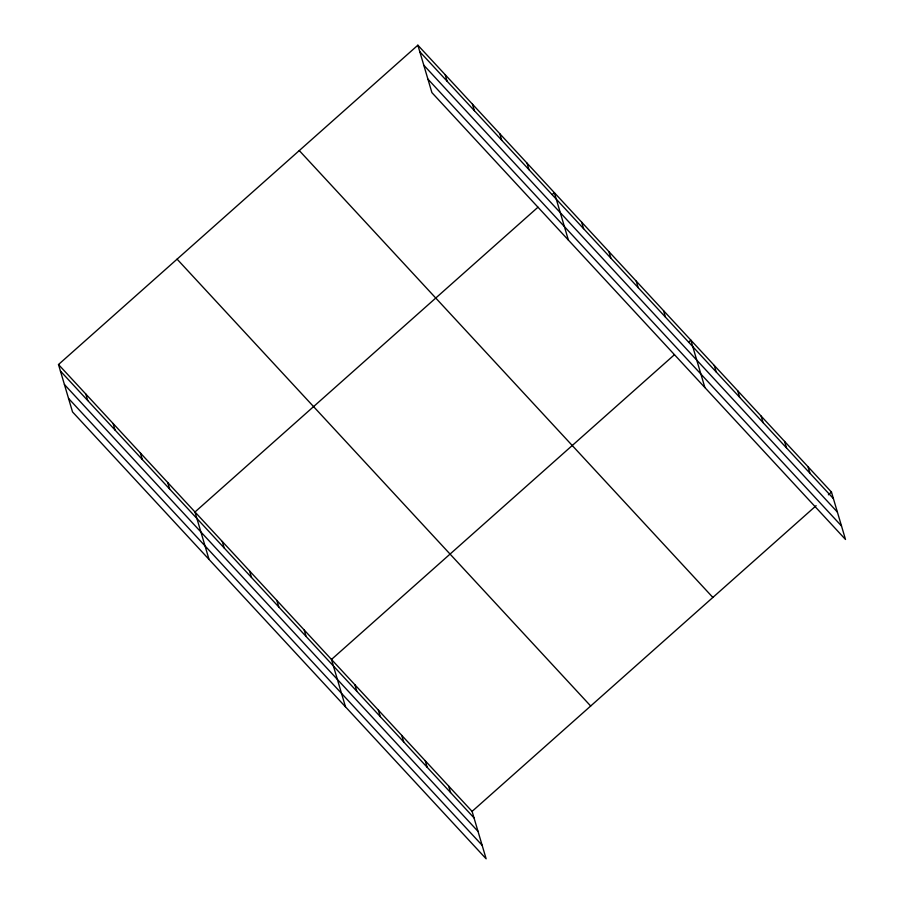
<?xml version="1.0" encoding="UTF-8"?>
<svg xmlns="http://www.w3.org/2000/svg" width="904" height="904" viewBox="0 0 904 904"><rect width="100%" height="100%" fill="white"/><g stroke="black" fill="none" stroke-linecap="round" stroke-linejoin="round"><path stroke-width="1.36" d="M58.5 364.527L472.091 811.385L486.137 858.8L72.535 411.93L58.5 364.527L417.863 45.2L831.465 492.07L845.5 539.473L431.909 92.615L417.863 45.2M537.993 207.197L194.981 511.992L209.027 559.406M552.31 194.484L554.355 192.665L568.39 240.08M674.486 354.662L331.474 659.457L345.509 706.871M688.791 341.949L690.837 340.13L704.883 387.545M472.091 811.385L816.131 505.686M828.392 494.793L831.465 492.07M419.795 51.709L833.386 498.567M423.784 65.201L837.386 512.071M427.908 79.111L841.511 525.981M299.269 150.572L712.872 597.442M177.082 259.143L590.685 706.013M60.421 371.036L474.024 817.894M64.421 384.528L478.024 831.397M68.546 398.438L482.137 845.296M808.029 466.746L809.95 473.255M784.582 441.423L786.514 447.932M761.145 416.1L763.078 422.609M737.709 390.777L739.641 397.285M714.273 365.453L716.205 371.962M663.536 310.637L665.468 317.146M636.246 281.144L638.167 287.653M608.946 251.651L610.878 258.16M581.645 222.158L583.577 228.667M527.055 163.172L528.976 169.681M499.754 133.679L501.686 140.188M472.453 104.186L474.385 110.695M445.163 74.693L447.084 81.202M448.655 786.062L450.587 792.571M425.219 760.739L427.151 767.247M401.783 735.427L403.715 741.935M378.347 710.103L380.268 716.612M354.91 684.78L356.831 691.289M304.173 629.964L306.106 636.472M276.873 600.471L278.805 606.979M249.583 570.978L251.504 577.486M222.282 541.485L224.203 547.993M167.681 482.499L169.613 489.007M140.391 453.006L142.312 459.514M113.09 423.513L115.023 430.021M85.79 394.02L87.722 400.528"/></g></svg>
